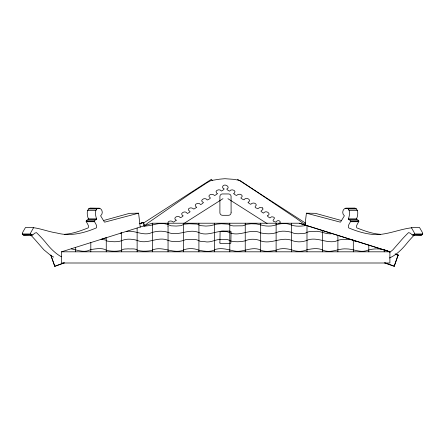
<?xml version="1.0" encoding="UTF-8"?>
<svg xmlns="http://www.w3.org/2000/svg" width="445" height="445" viewBox="0 0 445 445"><rect width="100%" height="100%" fill="white"/><g stroke="black" fill="none" stroke-linecap="round" stroke-linejoin="round"><path stroke-width="0.67" d="M219.891 242.953L220.097 231.723A2.108 0.651 0 0 1 222.161 231.077L228.953 231.083A2.108 0.651 0 0 1 231.072 231.684L230.86 243.037A2.108 0.651 0 0 1 229.019 243.615L221.888 243.615A2.108 0.651 0 0 1 219.891 242.953M305.064 224.603L306.399 213.188L315.416 213.322L341.115 220.436M389.725 252.421L392.907 249.795L399.705 242.013A152.624 109.047 90 0 1 407.331 233.797L408.443 232.735A0.834 0.595 -90 0 1 408.649 232.64L410.323 233.191L412.237 234.96L421.532 235.116L422.75 233.97L422.388 232.485L419.524 227.501C405.384 226.683 392.251 233.736 378.183 234.576C368.015 234.821 358.164 231.795 348.847 227.974A0.923 0.656 -90 0 1 348.379 227.084C347.534 224.124 353.286 220.915 348.635 219.485L348.413 218.868C349.481 215.719 350.399 211.898 348.29 208.966L346.85 208.21L345.214 208.288C342.288 209.545 341.86 214.023 344.402 215.797L340.642 221.944A0.923 0.656 -90 0 1 340.152 222.116L306.399 213.188M380.341 234.287C372.287 233.759 364.538 230.911 357.074 227.974A0.923 0.656 -90 0 1 356.601 227.084C355.755 224.124 361.512 220.915 356.862 219.485L348.635 219.485M384.385 262.85L394.192 266.316L398.142 255.018L395.566 254.117M398.142 255.018L394.192 266.316M140.242 227.217L138.601 213.188L104.848 222.116A0.923 0.656 -90 0 1 104.358 221.944L100.598 215.797C103.14 214.023 102.712 209.545 99.786 208.288L89.923 208.21L88.483 208.966C86.374 211.898 87.298 215.719 88.36 218.868L88.138 219.485C83.488 220.915 89.245 224.124 88.399 227.084A0.923 0.656 -90 0 1 87.926 227.974C80.462 230.911 72.713 233.759 64.659 234.287M98.15 208.21L96.71 208.966C94.601 211.898 95.519 215.719 96.587 218.868L96.365 219.485C91.715 220.915 97.472 224.124 96.621 227.084A0.923 0.656 -90 0 1 96.153 227.974C83.771 233.225 69.999 236.607 56.676 232.974C46.202 231.439 36.229 226.41 25.476 227.501L22.612 232.485L22.25 233.97L23.468 235.116L32.763 234.96L34.677 233.191L36.351 232.64A0.834 0.595 -90 0 1 36.557 232.735L37.669 233.797A152.624 109.047 -90 0 1 45.295 242.013C49.773 247.732 54.963 253.255 61.343 256.798M31.695 235.116L30.477 233.97L30.838 232.485L33.703 227.501M356.862 219.485L356.64 218.868C357.702 215.719 358.626 211.898 356.517 208.966L355.077 208.21L346.85 208.21M305.003 225.259L305.487 223.796M413.305 235.116L414.523 233.97L414.161 232.485L411.297 227.501M176.27 220.203L174.234 221.738A13.617 13.617 0 0 1 173.316 222.116C171.898 220.72 169.317 220.475 168.015 222.172L168.238 223.74M304.297 224.792L305.42 223.051L237.463 179.257M144.736 225.665L145.726 224.775A45.512 45.512 0 0 1 147.907 223.006L190.516 193.469L207.298 182.533L210.947 180.57L219.418 179.196A191.484 191.484 0 0 1 225.003 178.718L234.32 179.38L240.116 180.575L296.47 218.501L305.214 224.836M276.111 224.836C271.511 226.594 265.632 226.41 260.948 224.975M276.128 224.82C280.784 223.301 287.17 222.789 291.558 225.137C296.225 226.7 301.638 226.26 306.46 225.448M245.24 240.812C249.929 238.587 256.42 238.781 261.043 241.04C271.628 244.433 281.184 236.506 291.586 240.317M183.763 223.596L222.973 198.681M278.948 223.601L280.172 222.622L280.2 221.738C279.238 219.913 276.762 220.47 275.972 222.122A14.618 14.618 0 0 1 274.932 221.816C271.478 221.015 273.686 219.964 274.498 218.083L274.187 217.555A4.389 4.389 0 0 0 273.069 216.949L271.539 216.821L269.937 217.905A12.399 12.399 0 0 1 269.264 217.572L267.979 216.626A16.688 16.688 0 0 1 267.273 215.747L268.118 215.374A3.248 3.248 0 0 0 269.014 214.334L269.08 213.85C268.485 212.087 265.938 211.125 264.375 212.276A3.421 3.421 0 0 0 263.679 212.938L263.562 213.094A9.506 9.506 0 0 1 262.867 212.81L261.26 211.592A5.062 5.062 0 0 1 260.926 211.086L262.939 209.389L262.856 208.399L262.311 207.865M389.447 257.972C397.035 254.712 402.864 248.382 407.932 242.013A152.624 109.047 -90 0 1 414.768 234.582M121.674 232.774L121.602 232.802A3.816 1.174 0 0 1 121.174 233.047A3.393 1.046 0 0 1 120.445 233.269L121.674 232.869M245.24 240.823C240.439 242.008 235.027 242.124 230.221 240.89C227.506 238.665 223.579 239.571 220.303 239.36C214.891 239.555 210.346 243.076 204.555 241.635C202.647 241.323 200.256 241.863 198.67 240.5C194.743 238.531 189.898 239.633 185.621 239.638C180.297 241.896 173.455 242.469 168.015 240.339C157.697 235.839 147.212 245.128 137.132 240.339M139.741 223.646L143.157 222.439M139.897 223.724L143.168 222.528M50.841 255.23L54.757 266.316L64.564 262.85M139.246 223.818L143.001 222.494L144.386 226.405M54.757 266.316L63.874 262.878M61.516 251.814L152.312 223.218L299.307 223.218L389.898 251.731L389.898 263.001L61.516 263.001L61.516 251.814L389.92 251.814L299.307 223.218M103.885 220.436L129.584 213.322L138.601 213.188M23.468 235.116L32.763 234.96M355.077 208.21L345.214 208.288M126.252 231.428C134.379 230.098 141.254 235.21 149.409 233.503C155.11 231.038 162.013 230.404 168.015 232.351C178.033 236.857 188.519 228.196 198.604 232.446C209.011 237.652 219.958 227.456 230.182 232.885C240.445 236.857 250.746 227.912 260.681 232.891M332.454 233.636C326.029 234.832 320.762 230.599 314.393 231.361C311.194 231.283 307.884 231.433 305.187 233.258C300.77 233.519 295.625 234.615 291.586 232.357M284.188 223.574L284.928 223.562M99.786 208.288L89.923 208.21M88.483 208.966L96.71 208.966M348.29 208.966L356.517 208.966M87.659 210.352L95.886 210.352M349.114 210.352L357.341 210.352M88.36 218.868L96.587 218.868M348.413 218.868L356.64 218.868M88.138 219.485L96.365 219.485M86.174 220.848L94.401 220.848M350.599 220.848L358.826 220.848M86.08 221.276L94.307 221.276M350.693 221.276L358.92 221.276M86.135 221.721L94.362 221.721M350.638 221.721L358.865 221.721M22.25 233.97L30.477 233.97M414.523 233.97L422.75 233.97M22.639 234.715L30.866 234.715M414.134 234.715L422.361 234.715M412.237 234.96L421.532 235.116M71.361 248.922C77.636 250.068 84.595 253.272 90.697 249.55C95.797 248.922 102.367 247.376 106.822 250.457C111.595 251.364 116.857 251.653 121.557 250.307C123.204 248.549 125.902 249.161 128.049 248.833C131.164 249.244 135.102 248.088 137.739 250.29C142.094 251.614 146.906 251.264 151.367 250.585C161.29 245.056 171.942 253.85 182.378 250.524C187.2 247.915 194.087 248.099 198.937 250.207C204.177 251.342 211.002 252.46 215.764 249.289C222.372 247.498 228.396 249.856 234.576 251.08C243.076 252.543 250.346 246.847 258.873 249.311C263.891 252.387 270.71 251.358 276.111 250.212C280.634 247.871 286.775 248.494 291.592 249.795C296.17 251.837 302.489 251.892 307.028 249.74C312.234 248.644 318.787 247.62 323.593 250.502C331.909 253.322 338.4 248.243 346.471 248.905C353.085 248.9 358.909 252.476 365.768 250.913C372.765 248.282 380.659 248.099 387.584 250.997M357.329 241.468C355.383 241.691 353.897 240.65 352.284 239.883C346.672 239.221 340.486 238.665 335.385 241.396C326.057 243.254 317.875 237.202 308.452 239.733C303.384 242.23 296.776 242.614 291.586 240.339M395.077 253.939L398.119 255.152M395.549 254.29L398.108 255.23L397.569 255.041M385.075 262.878L394.231 266.104M260.681 232.902C265.637 233.992 271.25 234.237 276.111 232.757C280.595 230.36 286.775 231.044 291.586 232.335M262.383 207.843L259.769 207.509L257.889 208.661A13.895 13.895 0 0 1 256.899 208.293C254.29 207.526 254.929 206.575 256.353 205.078C255.881 202.592 252.076 202.419 250.802 204.305A13.072 13.072 0 0 1 250.068 203.982L248.877 203.237A16.827 16.827 0 0 1 247.971 202.264L248.861 201.841L249.651 200.628C249.283 198.687 246.363 197.714 244.822 198.96A3.21 3.21 0 0 0 244.149 199.694L244.071 199.822A16.471 16.471 0 0 1 242.937 199.399L242.019 198.915A10.43 10.43 0 0 1 240.973 198.175C240.445 197.519 242.625 196.885 242.152 195.794C241.184 193.614 238.031 193.903 236.623 195.45A14.284 14.284 0 0 1 235.572 195.06L233.581 193.636A3.972 3.972 0 0 0 234.304 193.191C237.09 190.532 230.938 188.33 229.614 191.122A12.427 12.427 0 0 1 228.758 190.744L227.634 190.037A17.121 17.121 0 0 1 226.744 189.081C231.417 186.989 223.379 182.355 222.461 187.128L223.151 188.385L224.202 188.914A16.671 16.671 0 0 1 223.351 189.876L222.266 190.616A12.321 12.321 0 0 1 221.393 191.027C220.002 188.285 213.923 190.538 216.737 193.158A4.055 4.055 0 0 0 217.494 193.608L215.575 195.06A14.084 14.084 0 0 1 214.523 195.477C213.149 194.137 210.646 193.742 209.25 195.355L209.005 195.917C208.466 197.063 211.008 197.647 210.218 198.309A10.213 10.213 0 0 1 209.055 199.154L208.104 199.644A16.571 16.571 0 0 1 207.237 200C206.052 197.864 202.725 198.392 201.719 200.417L201.963 201.496L203.404 202.492A16.448 16.448 0 0 1 202.664 203.332L201.507 204.166A12.733 12.733 0 0 1 200.662 204.566C199.282 202.069 193.247 203.877 195.872 206.675A4.005 4.005 0 0 0 196.712 207.186L194.56 208.727A14.318 14.318 0 0 1 193.725 209.05C192.329 207.67 189.726 207.309 188.402 209.033L188.569 210.235L190.115 211.631A5.524 5.524 0 0 1 189.715 212.115L187.946 213.211A10.035 10.035 0 0 1 187.223 213.439L187.123 213.272A3.126 3.126 0 0 0 186.511 212.554C185.02 211.275 182.411 212.132 181.621 213.811L182.138 215.119L183.168 215.814A18.278 18.278 0 0 1 182.344 216.643L181.243 217.338A12.905 12.905 0 0 1 180.264 217.75C178.667 214.418 171.97 217.983 176.198 220.192M51.898 256.209L53.723 257.093M137.132 240.328C132.343 239.021 126.13 238.392 121.674 240.728C117.041 242.308 111.712 241.768 106.934 241.04L105.671 240L101.004 239.377L106.255 237.725L106.255 251.814M260.965 224.897L256.242 223.907L251.069 223.763L245.89 224.341L244.422 225.309L242.636 225.815L233.275 225.921L230.938 225.498L228.491 224.158L221.365 223.735L216.926 224.096L210.196 225.765L205.946 226.066L200.428 225.626L197.191 224.063L189.103 223.763L184.208 224.191L180.976 225.687L176.181 226.054L171.008 225.804L167.843 224.525A4.622 1.424 0 0 0 166.213 224.069C158.381 221.86 151.578 226.327 143.985 226.004A20.82 6.414 0 0 1 143.507 225.999M227.923 198.681L267.134 223.596M51.286 255.914L43.866 249.795L37.069 242.013A152.624 109.047 -90 0 0 30.232 234.582M212.232 180.42L211.486 179.257L143.529 223.051L145.404 225.954M50.808 255.018L54.724 266.104M384.224 249.94L384.224 251.814M368.794 245.078L368.794 251.814M353.308 240.2L353.308 251.814M337.889 235.344L337.889 251.814M322.43 230.477L322.43 251.814M306.989 225.615L307 251.814M291.558 223.218L291.586 251.814M276.128 223.218L276.111 251.814M260.681 223.218L260.681 251.814M245.24 223.218L245.24 251.814M229.809 251.814L229.781 223.218M214.34 223.218L214.34 251.814M198.909 223.218L198.909 251.814M183.462 223.218L183.479 251.814M168.049 226.41L168.049 251.814M168.004 223.218L168.004 226.477M152.574 223.218L152.59 251.814M137.132 228.001L137.132 251.814M121.674 232.746L121.674 251.814M90.813 242.447L90.813 251.814M75.355 247.592L75.355 251.814M231.1 212.176L231.1 212.76A2.603 2.603 0 0 1 228.491 215.302L222.5 215.302A2.603 2.603 0 0 1 219.897 212.827L219.908 196.223A2.603 2.603 0 0 1 222.233 193.959L228.691 193.953A2.603 2.603 0 0 1 231.066 196.162L231.1 212.176"/></g></svg>
